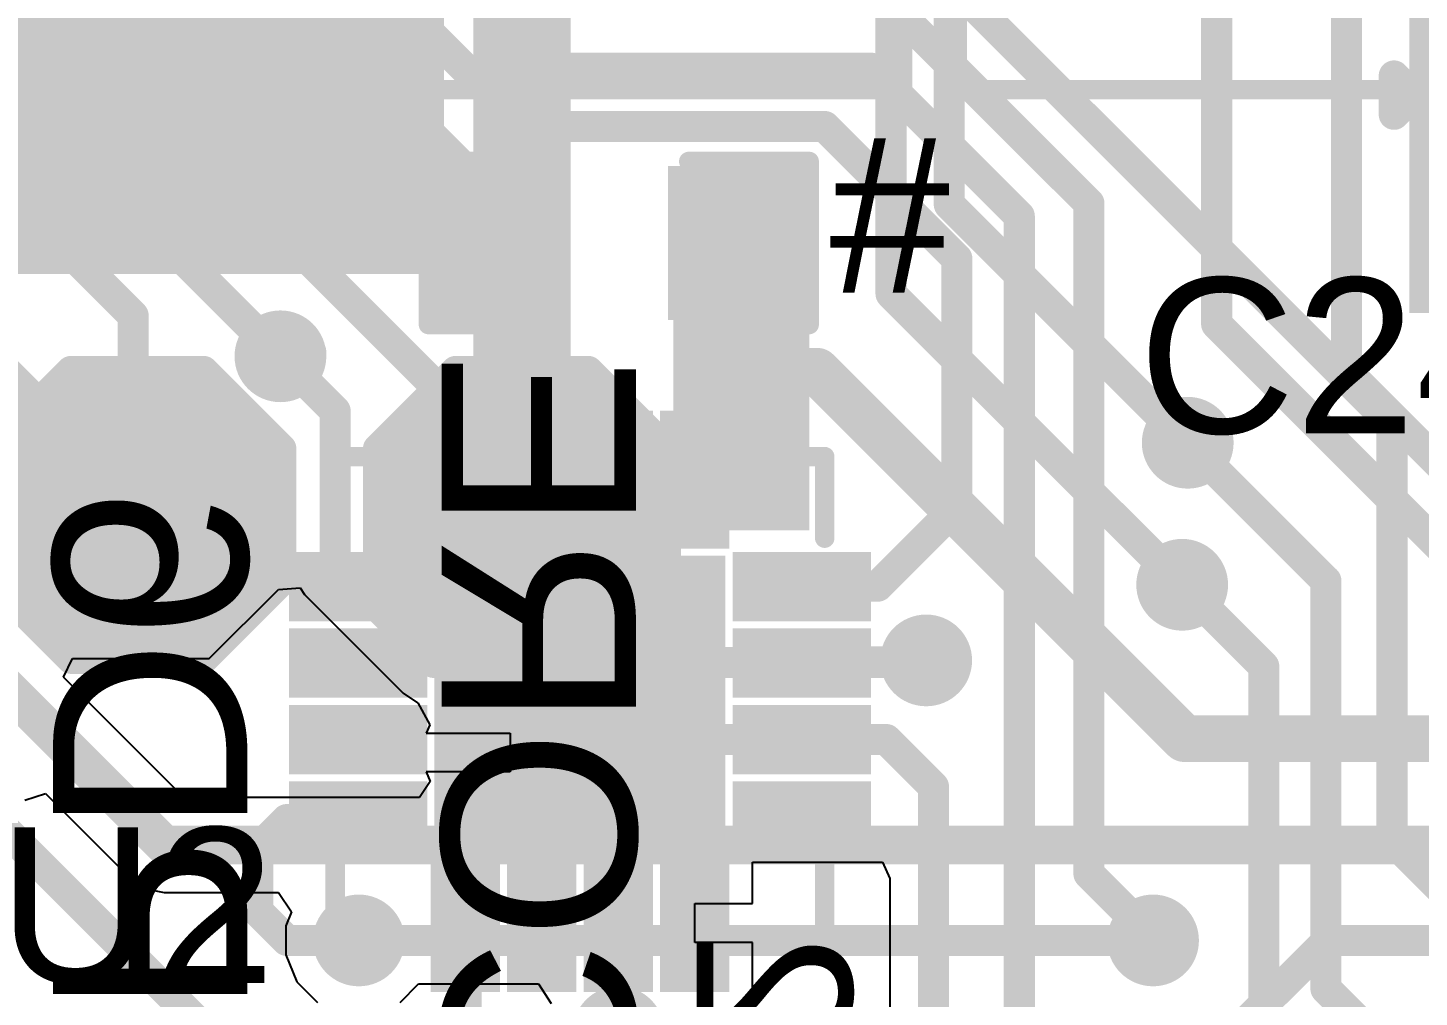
# Model space of a CAD drawing. Header units: millimetres. Extents: x -0.91 to 0.79, y -0.9 to 0.79.
# Drawn here: x -0.1421 to 0.216, y -0.0762 to 0.1734 of the extents above; entities that cross this region are included whole.
import ezdxf

# ---------------------------------------------------------------- set-up
doc = ezdxf.new("R2010")
doc.units = ezdxf.units.MM
doc.header["$MEASUREMENT"] = 0
for name, color, linetype in [('BottomLayer', 5, 'Continuous'), ('BottomOverlay', 54, 'Continuous'), ('BottomPaste', 16, 'Continuous'), ('BottomSolder', 6, 'Continuous'), ('TopLayer', 1, 'Continuous'), ('TopOverlay', 2, 'Continuous'), ('TopPaste', 8, 'Continuous'), ('TopSolder', 216, 'Continuous'), ('ViaHoleLayer', 16, 'Continuous')]:
    doc.layers.add(name, color=color, linetype=linetype)
doc.styles.add('Arial', font='', dxfattribs={"height": 0.2})
doc.styles.get('Arial').set_extended_font_data('Arial')

# ---------------------------------------------------------------- blocks, each defined once
blk = doc.blocks.new('SOT__223_5')
at = {"layer": 'TopLayer'}
for points in [[(-0.0748, 0.15945), (0.0748, 0.15945), (0.0748, 0.08071), (-0.0748, 0.08071)], [(-0.12008, -0.08071), (-0.06102, -0.08071), (-0.06102, -0.15945), (-0.12008, -0.15945)], [(-0.02953, -0.08071), (0.02953, -0.08071), (0.02953, -0.15945), (-0.02953, -0.15945)], [(0.06102, -0.08071), (0.12008, -0.08071), (0.12008, -0.15945), (0.06102, -0.15945)]]:
    blk.add_hatch(color=1, dxfattribs=at).paths.add_polyline_path(points)
at = {"layer": 'TopPaste'}
for points in [[(-0.0748, 0.15945), (0.0748, 0.15945), (0.0748, 0.08071), (-0.0748, 0.08071)], [(-0.12008, -0.08071), (-0.06102, -0.08071), (-0.06102, -0.15945), (-0.12008, -0.15945)], [(-0.02953, -0.08071), (0.02953, -0.08071), (0.02953, -0.15945), (-0.02953, -0.15945)], [(0.06102, -0.08071), (0.12008, -0.08071), (0.12008, -0.15945), (0.06102, -0.15945)]]:
    blk.add_hatch(color=8, dxfattribs=at).paths.add_polyline_path(points)
at = {"layer": 'TopSolder'}
for points in [[(-0.0788, 0.16345), (0.0788, 0.16345), (0.0788, 0.07671), (-0.0788, 0.07671)], [(-0.12408, -0.07671), (-0.05702, -0.07671), (-0.05702, -0.16345), (-0.12408, -0.16345)], [(-0.03353, -0.07671), (0.03353, -0.07671), (0.03353, -0.16345), (-0.03353, -0.16345)], [(0.05702, -0.07671), (0.12408, -0.07671), (0.12408, -0.16345), (0.05702, -0.16345)]]:
    blk.add_hatch(color=216, dxfattribs=at).paths.add_polyline_path(points)
at = {"layer": 'TopOverlay'}
for points, const_width in [([(-0.13, -0.072), (-0.13, 0.071)], 0.005), ([(-0.13, 0.071), (0.13, 0.071)], 0.005), ([(0.13, -0.072), (0.13, 0.071)], 0.005), ([(-0.13, -0.072), (0.13, -0.072)], 0.005), ([(-0.132, -0.126), (-0.132, -0.116)], 0.00787), ([(-0.132, -0.116), (-0.127, -0.121)], 0.00787), ([(-0.132, -0.126), (-0.127, -0.121)], 0.00787)]:
    blk.add_lwpolyline(points, dxfattribs=dict(at, const_width=const_width))
for points, const_width in [([(-0.13125, 0.071, 1), (-0.12875, 0.071, 1)], 0.0025), ([(-0.13125, 0.071, 1), (-0.12875, 0.071, 1)], 0.0025), ([(0.12875, 0.071, 1), (0.13125, 0.071, 1)], 0.0025), ([(0.12875, 0.071, 1), (0.13125, 0.071, 1)], 0.0025), ([(-0.13125, -0.072, 1), (-0.12875, -0.072, 1)], 0.0025), ([(-0.13125, -0.072, 1), (-0.12875, -0.072, 1)], 0.0025), ([(0.12875, -0.072, 1), (0.13125, -0.072, 1)], 0.0025), ([(0.12875, -0.072, 1), (0.13125, -0.072, 1)], 0.0025), ([(-0.13397, -0.116, 1), (-0.13003, -0.116, 1)], 0.00394), ([(-0.13397, -0.116, 1), (-0.13003, -0.116, 1)], 0.00394), ([(-0.12897, -0.121, 1), (-0.12503, -0.121, 1)], 0.00394), ([(-0.12897, -0.121, 1), (-0.12503, -0.121, 1)], 0.00394), ([(-0.13397, -0.126, 1), (-0.13003, -0.126, 1)], 0.00394), ([(-0.13397, -0.126, 1), (-0.13003, -0.126, 1)], 0.00394)]:
    blk.add_lwpolyline(points, format="xyb", close=True, dxfattribs=dict(at, const_width=const_width))
blk = doc.blocks.new('16_QFN__3_3___7')
at = {"layer": 'TopLayer'}
for points in [[(-0.03445, 0.07087), (-0.02461, 0.07087), (-0.02461, 0.04331), (-0.03445, 0.04331)], [(-0.01476, 0.07087), (-0.00492, 0.07087), (-0.00492, 0.04331), (-0.01476, 0.04331)], [(0.00492, 0.07087), (0.01476, 0.07087), (0.01476, 0.04331), (0.00492, 0.04331)], [(0.02461, 0.07087), (0.03445, 0.07087), (0.03445, 0.04331), (0.02461, 0.04331)], [(-0.04331, 0.03445), (-0.04331, 0.02461), (-0.07087, 0.02461), (-0.07087, 0.03445)], [(-0.03346, 0.03346), (0.03346, 0.03346), (0.03346, -0.03346), (-0.03346, -0.03346)], [(0.07087, 0.03445), (0.07087, 0.02461), (0.04331, 0.02461), (0.04331, 0.03445)], [(-0.04331, 0.01476), (-0.04331, 0.00492), (-0.07087, 0.00492), (-0.07087, 0.01476)], [(0.07087, 0.01476), (0.07087, 0.00492), (0.04331, 0.00492), (0.04331, 0.01476)], [(-0.04331, -0.00492), (-0.04331, -0.01476), (-0.07087, -0.01476), (-0.07087, -0.00492)], [(0.07087, -0.00492), (0.07087, -0.01476), (0.04331, -0.01476), (0.04331, -0.00492)], [(-0.04331, -0.02461), (-0.04331, -0.03445), (-0.07087, -0.03445), (-0.07087, -0.02461)], [(0.07087, -0.02461), (0.07087, -0.03445), (0.04331, -0.03445), (0.04331, -0.02461)], [(-0.03445, -0.04331), (-0.02461, -0.04331), (-0.02461, -0.07087), (-0.03445, -0.07087)], [(-0.01476, -0.04331), (-0.00492, -0.04331), (-0.00492, -0.07087), (-0.01476, -0.07087)], [(0.00492, -0.04331), (0.01476, -0.04331), (0.01476, -0.07087), (0.00492, -0.07087)], [(0.02461, -0.04331), (0.03445, -0.04331), (0.03445, -0.07087), (0.02461, -0.07087)]]:
    blk.add_hatch(color=1, dxfattribs=at).paths.add_polyline_path(points)
at = {"layer": 'TopPaste'}
for points in [[(-0.03445, 0.07087), (-0.02461, 0.07087), (-0.02461, 0.04331), (-0.03445, 0.04331)], [(-0.01476, 0.07087), (-0.00492, 0.07087), (-0.00492, 0.04331), (-0.01476, 0.04331)], [(0.00492, 0.07087), (0.01476, 0.07087), (0.01476, 0.04331), (0.00492, 0.04331)], [(0.02461, 0.07087), (0.03445, 0.07087), (0.03445, 0.04331), (0.02461, 0.04331)], [(-0.04331, 0.03445), (-0.04331, 0.02461), (-0.07087, 0.02461), (-0.07087, 0.03445)], [(-0.03346, 0.03346), (0.03346, 0.03346), (0.03346, -0.03346), (-0.03346, -0.03346)], [(0.07087, 0.03445), (0.07087, 0.02461), (0.04331, 0.02461), (0.04331, 0.03445)], [(-0.04331, 0.01476), (-0.04331, 0.00492), (-0.07087, 0.00492), (-0.07087, 0.01476)], [(0.07087, 0.01476), (0.07087, 0.00492), (0.04331, 0.00492), (0.04331, 0.01476)], [(-0.04331, -0.00492), (-0.04331, -0.01476), (-0.07087, -0.01476), (-0.07087, -0.00492)], [(0.07087, -0.00492), (0.07087, -0.01476), (0.04331, -0.01476), (0.04331, -0.00492)], [(-0.04331, -0.02461), (-0.04331, -0.03445), (-0.07087, -0.03445), (-0.07087, -0.02461)], [(0.07087, -0.02461), (0.07087, -0.03445), (0.04331, -0.03445), (0.04331, -0.02461)], [(-0.03445, -0.04331), (-0.02461, -0.04331), (-0.02461, -0.07087), (-0.03445, -0.07087)], [(-0.01476, -0.04331), (-0.00492, -0.04331), (-0.00492, -0.07087), (-0.01476, -0.07087)], [(0.00492, -0.04331), (0.01476, -0.04331), (0.01476, -0.07087), (0.00492, -0.07087)], [(0.02461, -0.04331), (0.03445, -0.04331), (0.03445, -0.07087), (0.02461, -0.07087)]]:
    blk.add_hatch(color=8, dxfattribs=at).paths.add_polyline_path(points)
at = {"layer": 'TopSolder'}
for points in [[(-0.03845, 0.07487), (-0.02061, 0.07487), (-0.02061, 0.03931), (-0.03845, 0.03931)], [(-0.01876, 0.07487), (-0.00092, 0.07487), (-0.00092, 0.03931), (-0.01876, 0.03931)], [(0.00092, 0.07487), (0.01876, 0.07487), (0.01876, 0.03931), (0.00092, 0.03931)], [(0.02061, 0.07487), (0.03845, 0.07487), (0.03845, 0.03931), (0.02061, 0.03931)], [(-0.03931, 0.03845), (-0.03931, 0.02061), (-0.07487, 0.02061), (-0.07487, 0.03845)], [(-0.03746, 0.03746), (0.03746, 0.03746), (0.03746, -0.03746), (-0.03746, -0.03746)], [(0.07487, 0.03845), (0.07487, 0.02061), (0.03931, 0.02061), (0.03931, 0.03845)], [(-0.03931, 0.01876), (-0.03931, 0.00092), (-0.07487, 0.00092), (-0.07487, 0.01876)], [(0.07487, 0.01876), (0.07487, 0.00092), (0.03931, 0.00092), (0.03931, 0.01876)], [(-0.03931, -0.00092), (-0.03931, -0.01876), (-0.07487, -0.01876), (-0.07487, -0.00092)], [(0.07487, -0.00092), (0.07487, -0.01876), (0.03931, -0.01876), (0.03931, -0.00092)], [(-0.03931, -0.02061), (-0.03931, -0.03845), (-0.07487, -0.03845), (-0.07487, -0.02061)], [(0.07487, -0.02061), (0.07487, -0.03845), (0.03931, -0.03845), (0.03931, -0.02061)], [(-0.03845, -0.03931), (-0.02061, -0.03931), (-0.02061, -0.07487), (-0.03845, -0.07487)], [(-0.01876, -0.03931), (-0.00092, -0.03931), (-0.00092, -0.07487), (-0.01876, -0.07487)], [(0.00092, -0.03931), (0.01876, -0.03931), (0.01876, -0.07487), (0.00092, -0.07487)], [(0.02061, -0.03931), (0.03845, -0.03931), (0.03845, -0.07487), (0.02061, -0.07487)]]:
    blk.add_hatch(color=216, dxfattribs=at).paths.add_polyline_path(points)
at = {"layer": 'TopOverlay', "const_width": 0.005}
for points in [[(-0.063, 0.042), (-0.063, 0.063)], [(-0.063, 0.063), (-0.042, 0.063)], [(0.042, 0.063), (0.063, 0.063)], [(0.063, 0.042), (0.063, 0.063)], [(-0.082, 0.035), (-0.077, 0.03)], [(-0.082, 0.025), (-0.082, 0.035)], [(-0.082, 0.025), (-0.077, 0.03)], [(-0.063, -0.063), (-0.063, -0.042)], [(0.063, -0.063), (0.063, -0.042)], [(-0.063, -0.063), (-0.042, -0.063)], [(0.042, -0.063), (0.063, -0.063)]]:
    blk.add_lwpolyline(points, dxfattribs=at)
at = {"layer": 'TopOverlay', "const_width": 0.0025}
for points in [[(-0.06425, 0.063, 1), (-0.06175, 0.063, 1)], [(-0.06425, 0.063, 1), (-0.06175, 0.063, 1)], [(-0.04325, 0.063, 1), (-0.04075, 0.063, 1)], [(0.04075, 0.063, 1), (0.04325, 0.063, 1)], [(0.06175, 0.063, 1), (0.06425, 0.063, 1)], [(0.06175, 0.063, 1), (0.06425, 0.063, 1)], [(-0.06425, 0.042, 1), (-0.06175, 0.042, 1)], [(0.06175, 0.042, 1), (0.06425, 0.042, 1)], [(-0.08325, 0.035, 1), (-0.08075, 0.035, 1)], [(-0.08325, 0.035, 1), (-0.08075, 0.035, 1)], [(-0.07825, 0.03, 1), (-0.07575, 0.03, 1)], [(-0.07825, 0.03, 1), (-0.07575, 0.03, 1)], [(-0.08325, 0.025, 1), (-0.08075, 0.025, 1)], [(-0.08325, 0.025, 1), (-0.08075, 0.025, 1)], [(-0.06425, -0.042, 1), (-0.06175, -0.042, 1)], [(0.06175, -0.042, 1), (0.06425, -0.042, 1)], [(-0.06425, -0.063, 1), (-0.06175, -0.063, 1)], [(-0.06425, -0.063, 1), (-0.06175, -0.063, 1)], [(-0.04325, -0.063, 1), (-0.04075, -0.063, 1)], [(0.04075, -0.063, 1), (0.04325, -0.063, 1)], [(0.06175, -0.063, 1), (0.06425, -0.063, 1)], [(0.06175, -0.063, 1), (0.06425, -0.063, 1)]]:
    blk.add_lwpolyline(points, format="xyb", close=True, dxfattribs=at)
blk = doc.blocks.new('T__________B_45')
at = {"layer": 'BottomLayer'}
blk.add_hatch(color=5, dxfattribs=at).paths.add_polyline_path([(0.015, 0.03), (-0.015, 0.03), (-0.03, 0.015), (-0.03, -0.015), (-0.015, -0.03), (0.015, -0.03), (0.03, -0.015), (0.03, 0.015)])
at = {"layer": 'BottomPaste'}
blk.add_hatch(color=16, dxfattribs=at).paths.add_polyline_path([(0.015, 0.03), (-0.015, 0.03), (-0.03, 0.015), (-0.03, -0.015), (-0.015, -0.03), (0.015, -0.03), (0.03, -0.015), (0.03, 0.015)])
at = {"layer": 'BottomSolder'}
blk.add_hatch(color=6, dxfattribs=at).paths.add_polyline_path([(0.017, 0.034), (-0.017, 0.034), (-0.034, 0.017), (-0.034, -0.017), (-0.017, -0.034), (0.017, -0.034), (0.034, -0.017), (0.034, 0.017)])
at = {"layer": 'BottomOverlay', "const_width": 0.00787}
for points in [[(-0.037, 0.017), (-0.017, 0.037)], [(-0.017, 0.037), (0.017, 0.037)], [(-0.017, 0.037), (0.017, 0.037)], [(0.017, 0.037), (0.037, 0.017)], [(-0.037, -0.017), (-0.037, 0.017)], [(0.037, -0.017), (0.037, 0.017)], [(-0.037, -0.017), (-0.017, -0.037)], [(0.017, -0.037), (0.037, -0.017)], [(-0.017, -0.037), (0.017, -0.037)], [(-0.017, -0.037), (0.017, -0.037)]]:
    blk.add_lwpolyline(points, dxfattribs=at)
at = {"layer": 'BottomOverlay', "const_width": 0.00394}
for points in [[(-0.01897, 0.037, 1), (-0.01503, 0.037, 1)], [(-0.01897, 0.037, 1), (-0.01503, 0.037, 1)], [(-0.01897, 0.037, 1), (-0.01503, 0.037, 1)], [(0.01503, 0.037, 1), (0.01897, 0.037, 1)], [(0.01503, 0.037, 1), (0.01897, 0.037, 1)], [(0.01503, 0.037, 1), (0.01897, 0.037, 1)], [(-0.03897, 0.017, 1), (-0.03503, 0.017, 1)], [(-0.03897, 0.017, 1), (-0.03503, 0.017, 1)], [(0.03503, 0.017, 1), (0.03897, 0.017, 1)], [(0.03503, 0.017, 1), (0.03897, 0.017, 1)], [(-0.03897, -0.017, 1), (-0.03503, -0.017, 1)], [(-0.03897, -0.017, 1), (-0.03503, -0.017, 1)], [(0.03503, -0.017, 1), (0.03897, -0.017, 1)], [(0.03503, -0.017, 1), (0.03897, -0.017, 1)], [(-0.01897, -0.037, 1), (-0.01503, -0.037, 1)], [(-0.01897, -0.037, 1), (-0.01503, -0.037, 1)], [(-0.01897, -0.037, 1), (-0.01503, -0.037, 1)], [(0.01503, -0.037, 1), (0.01897, -0.037, 1)], [(0.01503, -0.037, 1), (0.01897, -0.037, 1)], [(0.01503, -0.037, 1), (0.01897, -0.037, 1)]]:
    blk.add_lwpolyline(points, format="xyb", close=True, dxfattribs=at)
blk = doc.blocks.new('T__________B_47')
at = {"layer": 'BottomLayer'}
blk.add_hatch(color=5, dxfattribs=at).paths.add_polyline_path([(0.015, 0.03), (-0.015, 0.03), (-0.03, 0.015), (-0.03, -0.015), (-0.015, -0.03), (0.015, -0.03), (0.03, -0.015), (0.03, 0.015)])
at = {"layer": 'BottomPaste'}
blk.add_hatch(color=16, dxfattribs=at).paths.add_polyline_path([(0.015, 0.03), (-0.015, 0.03), (-0.03, 0.015), (-0.03, -0.015), (-0.015, -0.03), (0.015, -0.03), (0.03, -0.015), (0.03, 0.015)])
at = {"layer": 'BottomSolder'}
blk.add_hatch(color=6, dxfattribs=at).paths.add_polyline_path([(0.017, 0.034), (-0.017, 0.034), (-0.034, 0.017), (-0.034, -0.017), (-0.017, -0.034), (0.017, -0.034), (0.034, -0.017), (0.034, 0.017)])
at = {"layer": 'BottomOverlay', "const_width": 0.00787}
for points in [[(-0.037, 0.017), (-0.017, 0.037)], [(0.017, 0.037), (-0.017, 0.037)], [(0.017, 0.037), (-0.017, 0.037)], [(0.037, 0.017), (0.017, 0.037)], [(-0.037, -0.017), (-0.037, 0.017)], [(0.037, -0.017), (0.037, 0.017)], [(-0.017, -0.037), (-0.037, -0.017)], [(0.017, -0.037), (0.037, -0.017)], [(0.017, -0.037), (-0.017, -0.037)], [(0.017, -0.037), (-0.017, -0.037)]]:
    blk.add_lwpolyline(points, dxfattribs=at)
at = {"layer": 'BottomOverlay', "const_width": 0.00394}
for points in [[(-0.01897, 0.037, 1), (-0.01503, 0.037, 1)], [(-0.01897, 0.037, 1), (-0.01503, 0.037, 1)], [(-0.01897, 0.037, 1), (-0.01503, 0.037, 1)], [(0.01503, 0.037, 1), (0.01897, 0.037, 1)], [(0.01503, 0.037, 1), (0.01897, 0.037, 1)], [(0.01503, 0.037, 1), (0.01897, 0.037, 1)], [(-0.03897, 0.017, 1), (-0.03503, 0.017, 1)], [(-0.03897, 0.017, 1), (-0.03503, 0.017, 1)], [(0.03503, 0.017, 1), (0.03897, 0.017, 1)], [(0.03503, 0.017, 1), (0.03897, 0.017, 1)], [(-0.03897, -0.017, 1), (-0.03503, -0.017, 1)], [(-0.03897, -0.017, 1), (-0.03503, -0.017, 1)], [(0.03503, -0.017, 1), (0.03897, -0.017, 1)], [(0.03503, -0.017, 1), (0.03897, -0.017, 1)], [(-0.01897, -0.037, 1), (-0.01503, -0.037, 1)], [(-0.01897, -0.037, 1), (-0.01503, -0.037, 1)], [(-0.01897, -0.037, 1), (-0.01503, -0.037, 1)], [(0.01503, -0.037, 1), (0.01897, -0.037, 1)], [(0.01503, -0.037, 1), (0.01897, -0.037, 1)], [(0.01503, -0.037, 1), (0.01897, -0.037, 1)]]:
    blk.add_lwpolyline(points, format="xyb", close=True, dxfattribs=at)
blk = doc.blocks.new('C___0603_73')
at = {"layer": 'TopLayer'}
for points in [[(-0.015, 0.0175), (-0.015, -0.0175), (-0.045, -0.0175), (-0.045, 0.0175)], [(0.045, 0.0175), (0.045, -0.0175), (0.015, -0.0175), (0.015, 0.0175)]]:
    blk.add_hatch(color=1, dxfattribs=at).paths.add_polyline_path(points)
at = {"layer": 'TopPaste'}
for points in [[(-0.015, 0.0175), (-0.015, -0.0175), (-0.045, -0.0175), (-0.045, 0.0175)], [(0.045, 0.0175), (0.045, -0.0175), (0.015, -0.0175), (0.015, 0.0175)]]:
    blk.add_hatch(color=8, dxfattribs=at).paths.add_polyline_path(points)
at = {"layer": 'TopSolder'}
for points in [[(-0.01264, 0.01986), (-0.01264, -0.01986), (-0.04736, -0.01986), (-0.04736, 0.01986)], [(0.04736, 0.01986), (0.04736, -0.01986), (0.01264, -0.01986), (0.01264, 0.01986)]]:
    blk.add_hatch(color=216, dxfattribs=at).paths.add_polyline_path(points)
at = {"layer": 'TopOverlay', "const_width": 0.005}
for points in [[(-0.018, 0.021), (-0.049, 0.021)], [(-0.049, 0.021), (-0.049, -0.021)], [(0.049, 0.021), (0.018, 0.021)], [(0.049, 0.021), (0.049, -0.021)], [(-0.018, -0.021), (-0.049, -0.021)], [(0.049, -0.021), (0.018, -0.021)]]:
    blk.add_lwpolyline(points, dxfattribs=at)
at = {"layer": 'TopOverlay', "const_width": 0.0025}
for points in [[(-0.05025, 0.021, 1), (-0.04775, 0.021, 1)], [(-0.05025, 0.021, 1), (-0.04775, 0.021, 1)], [(-0.01925, 0.021, 1), (-0.01675, 0.021, 1)], [(0.01675, 0.021, 1), (0.01925, 0.021, 1)], [(0.04775, 0.021, 1), (0.05025, 0.021, 1)], [(0.04775, 0.021, 1), (0.05025, 0.021, 1)], [(-0.05025, -0.021, 1), (-0.04775, -0.021, 1)], [(-0.05025, -0.021, 1), (-0.04775, -0.021, 1)], [(-0.01925, -0.021, 1), (-0.01675, -0.021, 1)], [(0.01675, -0.021, 1), (0.01925, -0.021, 1)], [(0.04775, -0.021, 1), (0.05025, -0.021, 1)], [(0.04775, -0.021, 1), (0.05025, -0.021, 1)]]:
    blk.add_lwpolyline(points, format="xyb", close=True, dxfattribs=at)
blk = doc.blocks.new('UCD_220_F_10__D___B_83')
at = {"layer": 'BottomOverlay', "const_width": 0.005}
for points in [[(0.202, -0.205), (0.202, -0.059)], [(0.202, -0.205), (-0.143, -0.205)]]:
    blk.add_lwpolyline(points, dxfattribs=at)
at = {"layer": 'BottomOverlay', "const_width": 0.0025}
blk.add_lwpolyline([(0.20075, -0.205, 1), (0.20325, -0.205, 1)], format="xyb", close=True, dxfattribs=at)
blk.add_lwpolyline([(0.20075, -0.205, 1), (0.20325, -0.205, 1)], format="xyb", close=True, dxfattribs=at)
blk = doc.blocks.new('UCD_220_F_10__D___B_84')
at = {"layer": 'BottomLayer'}
blk.add_hatch(color=5, dxfattribs=at).paths.add_polyline_path([(0.07874, 0.04921), (0.23622, 0.04921), (0.23622, -0.04921), (0.07874, -0.04921)])
at = {"layer": 'BottomPaste'}
blk.add_hatch(color=16, dxfattribs=at).paths.add_polyline_path([(0.07874, 0.04921), (0.23622, 0.04921), (0.23622, -0.04921), (0.07874, -0.04921)])
at = {"layer": 'BottomSolder'}
blk.add_hatch(color=6, dxfattribs=at).paths.add_polyline_path([(0.07474, 0.05321), (0.24022, 0.05321), (0.24022, -0.05321), (0.07474, -0.05321)])
at = {"layer": 'BottomOverlay', "const_width": 0.005}
for points in [[(0.202, 0.205), (-0.143, 0.205)], [(0.202, 0.059), (0.202, 0.205)]]:
    blk.add_lwpolyline(points, dxfattribs=at)
at = {"layer": 'BottomOverlay', "const_width": 0.0025}
for points in [[(0.20075, 0.205, 1), (0.20325, 0.205, 1)], [(0.20075, 0.205, 1), (0.20325, 0.205, 1)], [(0.20075, 0.059, 1), (0.20325, 0.059, 1)]]:
    blk.add_lwpolyline(points, format="xyb", close=True, dxfattribs=at)

msp = doc.modelspace()

# ---------------------------------------------------------------- hatches: boundary and pattern name
at = {"layer": 'BottomLayer'}
msp.add_hatch(color=5, dxfattribs=at).paths.add_polyline_path([(-0.312, 0.11), (-0.035, 0.11), (-0.035, 0.391), (-0.312, 0.391)])
h = msp.add_hatch(color=5, dxfattribs=at)
edge = h.paths.add_edge_path()
edge.add_arc((-0.062, 0.161), 0.01181, 0, 360)
h = msp.add_hatch(color=5, dxfattribs=at)
edge = h.paths.add_edge_path()
edge.add_arc((-0.07709, 0.08883), 0.01181, 0, 360)
h = msp.add_hatch(color=5, dxfattribs=at)
edge = h.paths.add_edge_path()
edge.add_arc((0.041, 0.085), 0.01181, 0, 360)
h = msp.add_hatch(color=5, dxfattribs=at)
edge = h.paths.add_edge_path()
edge.add_arc((-0.115, 0.065), 0.01181, 0, 360)
h = msp.add_hatch(color=5, dxfattribs=at)
edge = h.paths.add_edge_path()
edge.add_arc((0.15643, 0.06657), 0.01181, 0, 360)
h = msp.add_hatch(color=5, dxfattribs=at)
edge = h.paths.add_edge_path()
edge.add_arc((0.155, 0.03), 0.01181, 0, 360)
h = msp.add_hatch(color=5, dxfattribs=at)
edge = h.paths.add_edge_path()
edge.add_arc((0.08911, 0.01053), 0.01181, 0, 360)
h = msp.add_hatch(color=5, dxfattribs=at)
edge = h.paths.add_edge_path()
edge.add_arc((-0.018, -0.01319), 0.01181, 0, 360)
h = msp.add_hatch(color=5, dxfattribs=at)
edge = h.paths.add_edge_path()
edge.add_arc((0.019, -0.01319), 0.01181, 0, 360)
h = msp.add_hatch(color=5, dxfattribs=at)
edge = h.paths.add_edge_path()
edge.add_arc((-0.05692, -0.06157), 0.01181, 0, 360)
h = msp.add_hatch(color=5, dxfattribs=at)
edge = h.paths.add_edge_path()
edge.add_arc((0.1475, -0.06157), 0.01181, 0, 360)
h = msp.add_hatch(color=5, dxfattribs=at)
edge = h.paths.add_edge_path()
edge.add_arc((0.00992, -0.08519), 0.01181, 0, 360)
at = {"layer": 'TopLayer'}
for points in [[(0.21346, 0.1), (0.28646, 0.1), (0.28646, 0.27684), (0.21346, 0.27684)], [(0.024, 0.044), (0.059, 0.044), (0.059, 0.135), (0.024, 0.135)]]:
    msp.add_hatch(color=1, dxfattribs=at).paths.add_polyline_path(points)
h = msp.add_hatch(color=1, dxfattribs=at)
edge = h.paths.add_edge_path()
edge.add_arc((-0.062, 0.161), 0.01181, 0, 360)
h = msp.add_hatch(color=1, dxfattribs=at)
edge = h.paths.add_edge_path()
edge.add_arc((-0.07709, 0.08883), 0.01181, 0, 360)
h = msp.add_hatch(color=1, dxfattribs=at)
edge = h.paths.add_edge_path()
edge.add_arc((0.041, 0.085), 0.01181, 0, 360)
h = msp.add_hatch(color=1, dxfattribs=at)
edge = h.paths.add_edge_path()
edge.add_arc((-0.115, 0.065), 0.01181, 0, 360)
h = msp.add_hatch(color=1, dxfattribs=at)
edge = h.paths.add_edge_path()
edge.add_arc((0.15643, 0.06657), 0.01181, 0, 360)
h = msp.add_hatch(color=1, dxfattribs=at)
edge = h.paths.add_edge_path()
edge.add_arc((0.155, 0.03), 0.01181, 0, 360)
h = msp.add_hatch(color=1, dxfattribs=at)
edge = h.paths.add_edge_path()
edge.add_arc((0.08911, 0.01053), 0.01181, 0, 360)
h = msp.add_hatch(color=1, dxfattribs=at)
edge = h.paths.add_edge_path()
edge.add_arc((-0.018, -0.01319), 0.01181, 0, 360)
h = msp.add_hatch(color=1, dxfattribs=at)
edge = h.paths.add_edge_path()
edge.add_arc((0.019, -0.01319), 0.01181, 0, 360)
h = msp.add_hatch(color=1, dxfattribs=at)
edge = h.paths.add_edge_path()
edge.add_arc((-0.05692, -0.06157), 0.01181, 0, 360)
h = msp.add_hatch(color=1, dxfattribs=at)
edge = h.paths.add_edge_path()
edge.add_arc((0.1475, -0.06157), 0.01181, 0, 360)
h = msp.add_hatch(color=1, dxfattribs=at)
edge = h.paths.add_edge_path()
edge.add_arc((0.00992, -0.08519), 0.01181, 0, 360)
at = {"layer": 'ViaHoleLayer'}
h = msp.add_hatch(color=16, dxfattribs=at)
edge = h.paths.add_edge_path()
edge.add_arc((-0.062, 0.161), 0.00591, 0, 360)
h = msp.add_hatch(color=16, dxfattribs=at)
edge = h.paths.add_edge_path()
edge.add_arc((-0.07709, 0.08883), 0.00591, 0, 360)
h = msp.add_hatch(color=16, dxfattribs=at)
edge = h.paths.add_edge_path()
edge.add_arc((0.041, 0.085), 0.00591, 0, 360)
h = msp.add_hatch(color=16, dxfattribs=at)
edge = h.paths.add_edge_path()
edge.add_arc((0.15643, 0.06657), 0.00591, 0, 360)
h = msp.add_hatch(color=16, dxfattribs=at)
edge = h.paths.add_edge_path()
edge.add_arc((-0.115, 0.065), 0.00591, 0, 360)
h = msp.add_hatch(color=16, dxfattribs=at)
edge = h.paths.add_edge_path()
edge.add_arc((0.155, 0.03), 0.00591, 0, 360)
h = msp.add_hatch(color=16, dxfattribs=at)
edge = h.paths.add_edge_path()
edge.add_arc((0.08911, 0.01053), 0.00591, 0, 360)
h = msp.add_hatch(color=16, dxfattribs=at)
edge = h.paths.add_edge_path()
edge.add_arc((-0.018, -0.01319), 0.00591, 0, 360)
h = msp.add_hatch(color=16, dxfattribs=at)
edge = h.paths.add_edge_path()
edge.add_arc((0.019, -0.01319), 0.00591, 0, 360)
h = msp.add_hatch(color=16, dxfattribs=at)
edge = h.paths.add_edge_path()
edge.add_arc((-0.05692, -0.06157), 0.00591, 0, 360)
h = msp.add_hatch(color=16, dxfattribs=at)
edge = h.paths.add_edge_path()
edge.add_arc((0.1475, -0.06157), 0.00591, 0, 360)

# ---------------------------------------------------------------- linework, layer by layer
at = {"layer": 'BottomLayer'}
for p, q in [((-0.09542, 0.011), (-0.07761, 0.02881)), ((-0.07761, 0.02881), (-0.07205, 0.02919)), ((-0.07205, 0.02919), (-0.07093, 0.02751)), ((-0.07093, 0.02751), (-0.04549, 0.00207)), ((-0.13289, 0.00619), (-0.13063, 0.011)), ((-0.13063, 0.011), (-0.09542, 0.011)), ((-0.10193, -0.02476), (-0.13289, 0.00619)), ((-0.04549, 0.00207), (-0.04549, 0.00207)), ((-0.04549, 0.00207), (-0.04185, -0.00036)), ((-0.04185, -0.00036), (-0.04172, -0.00039)), ((-0.04172, -0.00039), (-0.03867, -0.00609)), ((-0.03867, -0.00609), (-0.03954, -0.00819)), ((-0.03954, -0.00819), (-0.018, -0.00819)), ((-0.018, -0.00819), (-0.018, -0.01819)), ((-0.03854, -0.02061), (-0.04131, -0.02476)), ((-0.018, -0.01819), (-0.03954, -0.01819)), ((-0.03954, -0.01819), (-0.03854, -0.02061)), ((-0.1429, -0.02547), (-0.13757, -0.02373)), ((-0.13757, -0.02373), (-0.11565, -0.04565)), ((-0.04131, -0.02476), (-0.10193, -0.02476)), ((-0.11565, -0.04565), (-0.11168, -0.0483)), ((-0.11168, -0.0483), (-0.107, -0.04924)), ((-0.107, -0.04924), (-0.07759, -0.04924)), ((-0.07759, -0.04924), (-0.07425, -0.05424)), ((-0.07425, -0.05424), (-0.07573, -0.05783)), ((-0.07573, -0.05783), (-0.07573, -0.06531)), ((-0.07573, -0.06531), (-0.07287, -0.07222)), ((-0.07287, -0.07222), (-0.06758, -0.07751)), ((-0.04627, -0.07751), (-0.04153, -0.07278)), ((-0.04153, -0.07278), (-0.01071, -0.07278)), ((-0.01071, -0.07278), (-0.00737, -0.07778))]:
    msp.add_line(p, q, dxfattribs=at)
for points, const_width in [([(0.09506, 0.12794), (0.09506, 0.57694)], 0.008), ([(0.08006, 0.10494), (0.08006, 0.56802)], 0.008), ([(0.16387, 0.09713), (0.16387, 0.29)], 0.008), ([(0.19727, 0.08495), (0.19727, 0.29)], 0.008), ([(-0.01492, 0.048), (-0.01492, 0.26708)], 0.025), ([(0.09506, 0.12794), (0.15643, 0.06657)], 0.008), ([(0.08006, 0.10494), (0.155, 0.03)], 0.008), ([(0.16387, 0.09713), (0.274, -0.013)], 0.008), ([(-0.15874, 0.096), (-0.11392, 0.05118)], 0.008), ([(-0.07709, 0.08883), (-0.063, 0.07474)], 0.008), ([(0.041, 0.085), (0.061, 0.085)], 0.012), ([(0.061, 0.085), (0.15563, -0.00963)], 0.012), ([(0.19727, 0.08495), (0.28021, 0.002)], 0.008), ([(-0.063, 0.03544), (-0.063, 0.07474)], 0.008), ([(-0.063, 0.03544), (-0.03756, 0.01)], 0.008), ([(-0.164, 0.02), (-0.107, -0.037)], 0.01), ([(0.08858, 0.01), (0.08911, 0.01053)], 0.008), ([(-0.03756, 0.01), (0.08858, 0.01)], 0.008), ([(0.15563, -0.00963), (0.23781, -0.00963)], 0.012), ([(-0.107, -0.037), (0.424, -0.037)], 0.01), ([(-0.05649, -0.06157), (0.1475, -0.06157)], 0.008), ([(0.16962, -0.08438), (0.19243, -0.06157)], 0.008), ([(0.19243, -0.06157), (0.23481, -0.06157)], 0.008)]:
    msp.add_lwpolyline(points, dxfattribs=dict(at, const_width=const_width))
for points, const_width in [([(0.09306, 0.12794, 1), (0.09706, 0.12794, 1)], 0.004), ([(0.09306, 0.12794, 1), (0.09706, 0.12794, 1)], 0.004), ([(0.07806, 0.10494, 1), (0.08206, 0.10494, 1)], 0.004), ([(0.07806, 0.10494, 1), (0.08206, 0.10494, 1)], 0.004), ([(0.16187, 0.09713, 1), (0.16587, 0.09713, 1)], 0.004), ([(0.16187, 0.09713, 1), (0.16587, 0.09713, 1)], 0.004), ([(-0.07909, 0.08883, 1), (-0.07509, 0.08883, 1)], 0.004), ([(0.038, 0.085, 1), (0.044, 0.085, 1)], 0.006), ([(0.058, 0.085, 1), (0.064, 0.085, 1)], 0.006), ([(0.058, 0.085, 1), (0.064, 0.085, 1)], 0.006), ([(0.19527, 0.08495, 1), (0.19927, 0.08495, 1)], 0.004), ([(0.19527, 0.08495, 1), (0.19927, 0.08495, 1)], 0.004), ([(-0.065, 0.07474, 1), (-0.061, 0.07474, 1)], 0.004), ([(-0.065, 0.07474, 1), (-0.061, 0.07474, 1)], 0.004), ([(0.15443, 0.06657, 1), (0.15843, 0.06657, 1)], 0.004), ([(-0.02117, 0.048, 1), (-0.00867, 0.048, 1)], 0.0125), ([(-0.11592, 0.05118, 1), (-0.11192, 0.05118, 1)], 0.004), ([(-0.065, 0.03544, 1), (-0.061, 0.03544, 1)], 0.004), ([(-0.065, 0.03544, 1), (-0.061, 0.03544, 1)], 0.004), ([(0.153, 0.03, 1), (0.157, 0.03, 1)], 0.004), ([(0.08711, 0.01053, 1), (0.09111, 0.01053, 1)], 0.004), ([(-0.03956, 0.01, 1), (-0.03556, 0.01, 1)], 0.004), ([(-0.03956, 0.01, 1), (-0.03556, 0.01, 1)], 0.004), ([(0.08658, 0.01, 1), (0.09058, 0.01, 1)], 0.004), ([(0.08658, 0.01, 1), (0.09058, 0.01, 1)], 0.004), ([(0.15263, -0.00963, 1), (0.15863, -0.00963, 1)], 0.006), ([(0.15263, -0.00963, 1), (0.15863, -0.00963, 1)], 0.006), ([(-0.1095, -0.037, 1), (-0.1045, -0.037, 1)], 0.005), ([(-0.1095, -0.037, 1), (-0.1045, -0.037, 1)], 0.005), ([(-0.05849, -0.06157, 1), (-0.05449, -0.06157, 1)], 0.004), ([(0.1455, -0.06157, 1), (0.1495, -0.06157, 1)], 0.004), ([(0.19043, -0.06157, 1), (0.19443, -0.06157, 1)], 0.004), ([(0.19043, -0.06157, 1), (0.19443, -0.06157, 1)], 0.004)]:
    msp.add_lwpolyline(points, format="xyb", close=True, dxfattribs=dict(at, const_width=const_width))
at = {"layer": 'TopLayer'}
for p, q in [((0.04445, -0.04145), (0.07787, -0.04145)), ((0.04445, -0.05209), (0.04445, -0.04145)), ((0.07787, -0.04145), (0.07978, -0.04565)), ((0.07978, -0.04565), (0.07978, -0.08538)), ((0.02953, -0.06209), (0.02953, -0.05209)), ((0.02953, -0.05209), (0.04445, -0.05209)), ((0.04445, -0.06209), (0.02953, -0.06209)), ((0.04445, -0.08087), (0.04445, -0.06209))]:
    msp.add_line(p, q, dxfattribs=at)
for points, const_width in [([(-0.08556, 0.24013), (-0.00843, 0.163)], 0.008), ([(-0.08912, 0.22248), (-0.01464, 0.148)], 0.008), ([(0.08744, 0.193), (0.209, 0.07144)], 0.008), ([(-0.12362, 0.16762), (-0.12362, 0.18694)], 0.008), ([(0.08123, 0.178), (0.131, 0.12823)], 0.008), ([(-0.15306, 0.1648), (-0.07709, 0.08883)], 0.008), ([(-0.12362, 0.16762), (-0.03045, 0.07445)], 0.008), ([(-0.062, 0.161), (-0.0265, 0.1255)], 0.02), ([(-0.00843, 0.163), (0.07502, 0.163)], 0.008), ([(0.07502, 0.163), (0.11308, 0.12494)], 0.008), ([(-0.1688, 0.1531), (-0.115, 0.09929)], 0.008), ([(-0.01464, 0.148), (0.063, 0.148)], 0.008), ([(0.063, 0.148), (0.097, 0.114)], 0.008), ([(-0.0265, 0.1255), (-0.025, 0.1255)], 0.02), ([(-0.025, 0.1255), (-0.02, 0.1205)], 0.02), ([(-0.02, 0.119), (-0.02, 0.1205)], 0.02), ([(0.11308, -0.10992), (0.11308, 0.12494)], 0.008), ([(0.131, -0.04439), (0.131, 0.12823)], 0.008), ([(0.02953, 0.10753), (0.04, 0.118)], 0.008), ([(0.097, 0.05), (0.097, 0.114)], 0.008), ([(0.02953, 0.05709), (0.02953, 0.10753)], 0.008), ([(-0.115, 0.065), (-0.115, 0.09929)], 0.008), ([(-0.07592, 0.09), (-0.06929, 0.09)], 0.008), ([(-0.03045, 0.05801), (-0.03045, 0.07445)], 0.008), ([(0.209, -0.03576), (0.209, 0.07144)], 0.008), ([(0.15643, 0.06657), (0.192, 0.031)], 0.008), ([(-0.03045, 0.05801), (-0.02953, 0.05709)], 0.008), ([(0.07664, 0.02964), (0.097, 0.05)], 0.008), ([(0.05709, 0.02953), (0.0572, 0.02964)], 0.008), ([(0.0572, 0.02964), (0.07664, 0.02964)], 0.008), ([(0.155, 0.03), (0.176, 0.009)], 0.008), ([(0.192, -0.074), (0.192, 0.031)], 0.008), ([(0.08877, 0.01018), (0.08911, 0.01053)], 0.008), ([(0.05941, 0.00992), (0.05967, 0.01018)], 0.008), ([(0.05967, 0.01018), (0.08877, 0.01018)], 0.008), ([(0.176, -0.1), (0.176, 0.009)], 0.008), ([(-0.01058, -0.00834), (0.00911, -0.02803)], 0.008), ([(0.02953, -0.05709), (0.02953, -0.00984)], 0.008), ([(0.02953, -0.00984), (0.05709, -0.00984)], 0.008), ([(0.05709, -0.00984), (0.07884, -0.00984)], 0.008), ([(0.07884, -0.00984), (0.091, -0.022)], 0.008), ([(-0.161, -0.02), (-0.036, -0.145)], 0.008), ([(0.091, -0.09448), (0.091, -0.022)], 0.008), ([(-0.08292, -0.03792), (-0.07545, -0.03045)], 0.008), ([(-0.07545, -0.03045), (-0.05801, -0.03045)], 0.008), ([(-0.05801, -0.03045), (-0.05709, -0.02953)], 0.008), ([(0.209, -0.03576), (0.23481, -0.06157)], 0.008), ([(-0.08292, -0.05408), (-0.08292, -0.03792)], 0.008), ([(0.131, -0.04439), (0.1475, -0.06089)], 0.008), ([(-0.08292, -0.05408), (-0.07543, -0.06157)], 0.008), ([(0.00984, -0.05709), (0.00988, -0.05713)], 0.008), ([(0.00988, -0.08515), (0.00988, -0.05713)], 0.008), ([(-0.02929, -0.10771), (-0.02929, -0.05839)], 0.008), ([(0.1475, -0.06157), (0.1475, -0.06089)], 0.008), ([(-0.07543, -0.06157), (-0.05692, -0.06157)], 0.008), ([(0.192, -0.074), (0.211, -0.093)], 0.008)]:
    msp.add_lwpolyline(points, dxfattribs=dict(at, const_width=const_width))
for points, const_width in [([(-0.12562, 0.16762, 1), (-0.12162, 0.16762, 1)], 0.004), ([(-0.12562, 0.16762, 1), (-0.12162, 0.16762, 1)], 0.004), ([(-0.067, 0.161, 1), (-0.057, 0.161, 1)], 0.01), ([(-0.01043, 0.163, 1), (-0.00643, 0.163, 1)], 0.004), ([(-0.01043, 0.163, 1), (-0.00643, 0.163, 1)], 0.004), ([(0.07302, 0.163, 1), (0.07702, 0.163, 1)], 0.004), ([(0.07302, 0.163, 1), (0.07702, 0.163, 1)], 0.004), ([(-0.01664, 0.148, 1), (-0.01264, 0.148, 1)], 0.004), ([(-0.01664, 0.148, 1), (-0.01264, 0.148, 1)], 0.004), ([(0.061, 0.148, 1), (0.065, 0.148, 1)], 0.004), ([(0.061, 0.148, 1), (0.065, 0.148, 1)], 0.004), ([(-0.0315, 0.1255, 1), (-0.0215, 0.1255, 1)], 0.01), ([(-0.0315, 0.1255, 1), (-0.0215, 0.1255, 1)], 0.01), ([(-0.03, 0.1255, 1), (-0.02, 0.1255, 1)], 0.01), ([(-0.03, 0.1255, 1), (-0.02, 0.1255, 1)], 0.01), ([(-0.025, 0.1205, 1), (-0.015, 0.1205, 1)], 0.01), ([(-0.025, 0.1205, 1), (-0.015, 0.1205, 1)], 0.01), ([(-0.025, 0.119, 1), (-0.015, 0.119, 1)], 0.01), ([(0.11108, 0.12494, 1), (0.11508, 0.12494, 1)], 0.004), ([(0.11108, 0.12494, 1), (0.11508, 0.12494, 1)], 0.004), ([(0.129, 0.12823, 1), (0.133, 0.12823, 1)], 0.004), ([(0.129, 0.12823, 1), (0.133, 0.12823, 1)], 0.004), ([(0.038, 0.118, 1), (0.042, 0.118, 1)], 0.004), ([(0.095, 0.114, 1), (0.099, 0.114, 1)], 0.004), ([(0.095, 0.114, 1), (0.099, 0.114, 1)], 0.004), ([(0.02753, 0.10753, 1), (0.03153, 0.10753, 1)], 0.004), ([(0.02753, 0.10753, 1), (0.03153, 0.10753, 1)], 0.004), ([(-0.117, 0.09929, 1), (-0.113, 0.09929, 1)], 0.004), ([(-0.117, 0.09929, 1), (-0.113, 0.09929, 1)], 0.004), ([(-0.07792, 0.09, 1), (-0.07392, 0.09, 1)], 0.004), ([(-0.07129, 0.09, 1), (-0.06729, 0.09, 1)], 0.004), ([(-0.07909, 0.08883, 1), (-0.07509, 0.08883, 1)], 0.004), ([(-0.03245, 0.07445, 1), (-0.02845, 0.07445, 1)], 0.004), ([(-0.03245, 0.07445, 1), (-0.02845, 0.07445, 1)], 0.004), ([(0.207, 0.07144, 1), (0.211, 0.07144, 1)], 0.004), ([(0.207, 0.07144, 1), (0.211, 0.07144, 1)], 0.004), ([(-0.117, 0.065, 1), (-0.113, 0.065, 1)], 0.004), ([(0.15443, 0.06657, 1), (0.15843, 0.06657, 1)], 0.004), ([(-0.03245, 0.05801, 1), (-0.02845, 0.05801, 1)], 0.004), ([(-0.03245, 0.05801, 1), (-0.02845, 0.05801, 1)], 0.004), ([(-0.03153, 0.05709, 1), (-0.02753, 0.05709, 1)], 0.004), ([(0.02753, 0.05709, 1), (0.03153, 0.05709, 1)], 0.004), ([(0.095, 0.05, 1), (0.099, 0.05, 1)], 0.004), ([(0.095, 0.05, 1), (0.099, 0.05, 1)], 0.004), ([(0.05509, 0.02953, 1), (0.05909, 0.02953, 1)], 0.004), ([(0.0552, 0.02964, 1), (0.0592, 0.02964, 1)], 0.004), ([(0.0552, 0.02964, 1), (0.0592, 0.02964, 1)], 0.004), ([(0.07464, 0.02964, 1), (0.07864, 0.02964, 1)], 0.004), ([(0.07464, 0.02964, 1), (0.07864, 0.02964, 1)], 0.004), ([(0.153, 0.03, 1), (0.157, 0.03, 1)], 0.004), ([(0.19, 0.031, 1), (0.194, 0.031, 1)], 0.004), ([(0.19, 0.031, 1), (0.194, 0.031, 1)], 0.004), ([(0.08711, 0.01053, 1), (0.09111, 0.01053, 1)], 0.004), ([(0.05741, 0.00992, 1), (0.06141, 0.00992, 1)], 0.004), ([(0.05767, 0.01018, 1), (0.06167, 0.01018, 1)], 0.004), ([(0.05767, 0.01018, 1), (0.06167, 0.01018, 1)], 0.004), ([(0.08677, 0.01018, 1), (0.09077, 0.01018, 1)], 0.004), ([(0.08677, 0.01018, 1), (0.09077, 0.01018, 1)], 0.004), ([(0.174, 0.009, 1), (0.178, 0.009, 1)], 0.004), ([(0.174, 0.009, 1), (0.178, 0.009, 1)], 0.004), ([(-0.01258, -0.00834, 1), (-0.00858, -0.00834, 1)], 0.004), ([(0.02753, -0.00984, 1), (0.03153, -0.00984, 1)], 0.004), ([(0.02753, -0.00984, 1), (0.03153, -0.00984, 1)], 0.004), ([(0.05509, -0.00984, 1), (0.05909, -0.00984, 1)], 0.004), ([(0.05509, -0.00984, 1), (0.05909, -0.00984, 1)], 0.004), ([(0.07684, -0.00984, 1), (0.08084, -0.00984, 1)], 0.004), ([(0.07684, -0.00984, 1), (0.08084, -0.00984, 1)], 0.004), ([(0.089, -0.022, 1), (0.093, -0.022, 1)], 0.004), ([(0.089, -0.022, 1), (0.093, -0.022, 1)], 0.004), ([(0.00711, -0.02803, 1), (0.01111, -0.02803, 1)], 0.004), ([(-0.07745, -0.03045, 1), (-0.07345, -0.03045, 1)], 0.004), ([(-0.07745, -0.03045, 1), (-0.07345, -0.03045, 1)], 0.004), ([(-0.06001, -0.03045, 1), (-0.05601, -0.03045, 1)], 0.004), ([(-0.06001, -0.03045, 1), (-0.05601, -0.03045, 1)], 0.004), ([(-0.05909, -0.02953, 1), (-0.05509, -0.02953, 1)], 0.004), ([(0.207, -0.03576, 1), (0.211, -0.03576, 1)], 0.004), ([(0.207, -0.03576, 1), (0.211, -0.03576, 1)], 0.004), ([(-0.08492, -0.03792, 1), (-0.08092, -0.03792, 1)], 0.004), ([(-0.08492, -0.03792, 1), (-0.08092, -0.03792, 1)], 0.004), ([(0.129, -0.04439, 1), (0.133, -0.04439, 1)], 0.004), ([(0.129, -0.04439, 1), (0.133, -0.04439, 1)], 0.004), ([(-0.08492, -0.05408, 1), (-0.08092, -0.05408, 1)], 0.004), ([(-0.08492, -0.05408, 1), (-0.08092, -0.05408, 1)], 0.004), ([(0.00784, -0.05709, 1), (0.01184, -0.05709, 1)], 0.004), ([(0.00788, -0.05713, 1), (0.01188, -0.05713, 1)], 0.004), ([(0.00788, -0.05713, 1), (0.01188, -0.05713, 1)], 0.004), ([(0.02753, -0.05709, 1), (0.03153, -0.05709, 1)], 0.004), ([(-0.03129, -0.05839, 1), (-0.02729, -0.05839, 1)], 0.004), ([(0.1455, -0.06089, 1), (0.1495, -0.06089, 1)], 0.004), ([(0.1455, -0.06089, 1), (0.1495, -0.06089, 1)], 0.004), ([(-0.07743, -0.06157, 1), (-0.07343, -0.06157, 1)], 0.004), ([(-0.07743, -0.06157, 1), (-0.07343, -0.06157, 1)], 0.004), ([(-0.05892, -0.06157, 1), (-0.05492, -0.06157, 1)], 0.004), ([(0.1455, -0.06157, 1), (0.1495, -0.06157, 1)], 0.004), ([(0.19, -0.074, 1), (0.194, -0.074, 1)], 0.004), ([(0.19, -0.074, 1), (0.194, -0.074, 1)], 0.004)]:
    msp.add_lwpolyline(points, format="xyb", close=True, dxfattribs=dict(at, const_width=const_width))

# ---------------------------------------------------------------- block references
for name, p, rotation in [('UCD_220_F_10__D___B_84', (-0.12192, 0.35948), 270), ('UCD_220_F_10__D___B_83', (0.30208, 0.35948), 270), ('C___0603_73', (0.01, 0.118), 180), ('T__________B_47', (-0.11392, 0.048), 270)]:
    msp.add_blockref(name, p, dxfattribs=dict(rotation=rotation))
for name, p in [('SOT__223_5', (0.34153, 0.27708)), ('T__________B_45', (-0.01492, 0.048)), ('16_QFN__3_3___7', (0, 0))]:
    msp.add_blockref(name, p)

# ---------------------------------------------------------------- texts
at = {"layer": 'BottomOverlay', "style": 'Arial', "text_generation_flag": 2}
for s, height, p in [('VCORE', 0.05, (-0.0356, -0.15845)), ('PD6', 0.05, (-0.1356, -0.08109)), ('R12', 0.04, (0.03001, -0.16198))]:
    msp.add_text(s, height=height, rotation=270, dxfattribs=at).set_placement(p)
at = {"layer": 'TopOverlay', "style": 'Arial'}
msp.add_text('#', height=0.04, rotation=360, dxfattribs=at).set_placement((0.0642, 0.10519))
for s, p in [('C24', (0.14368, 0.06901)), ('U2', (-0.14982, -0.07249))]:
    msp.add_text(s, height=0.04, dxfattribs=at).set_placement(p)

doc.saveas('drawing.dxf')
